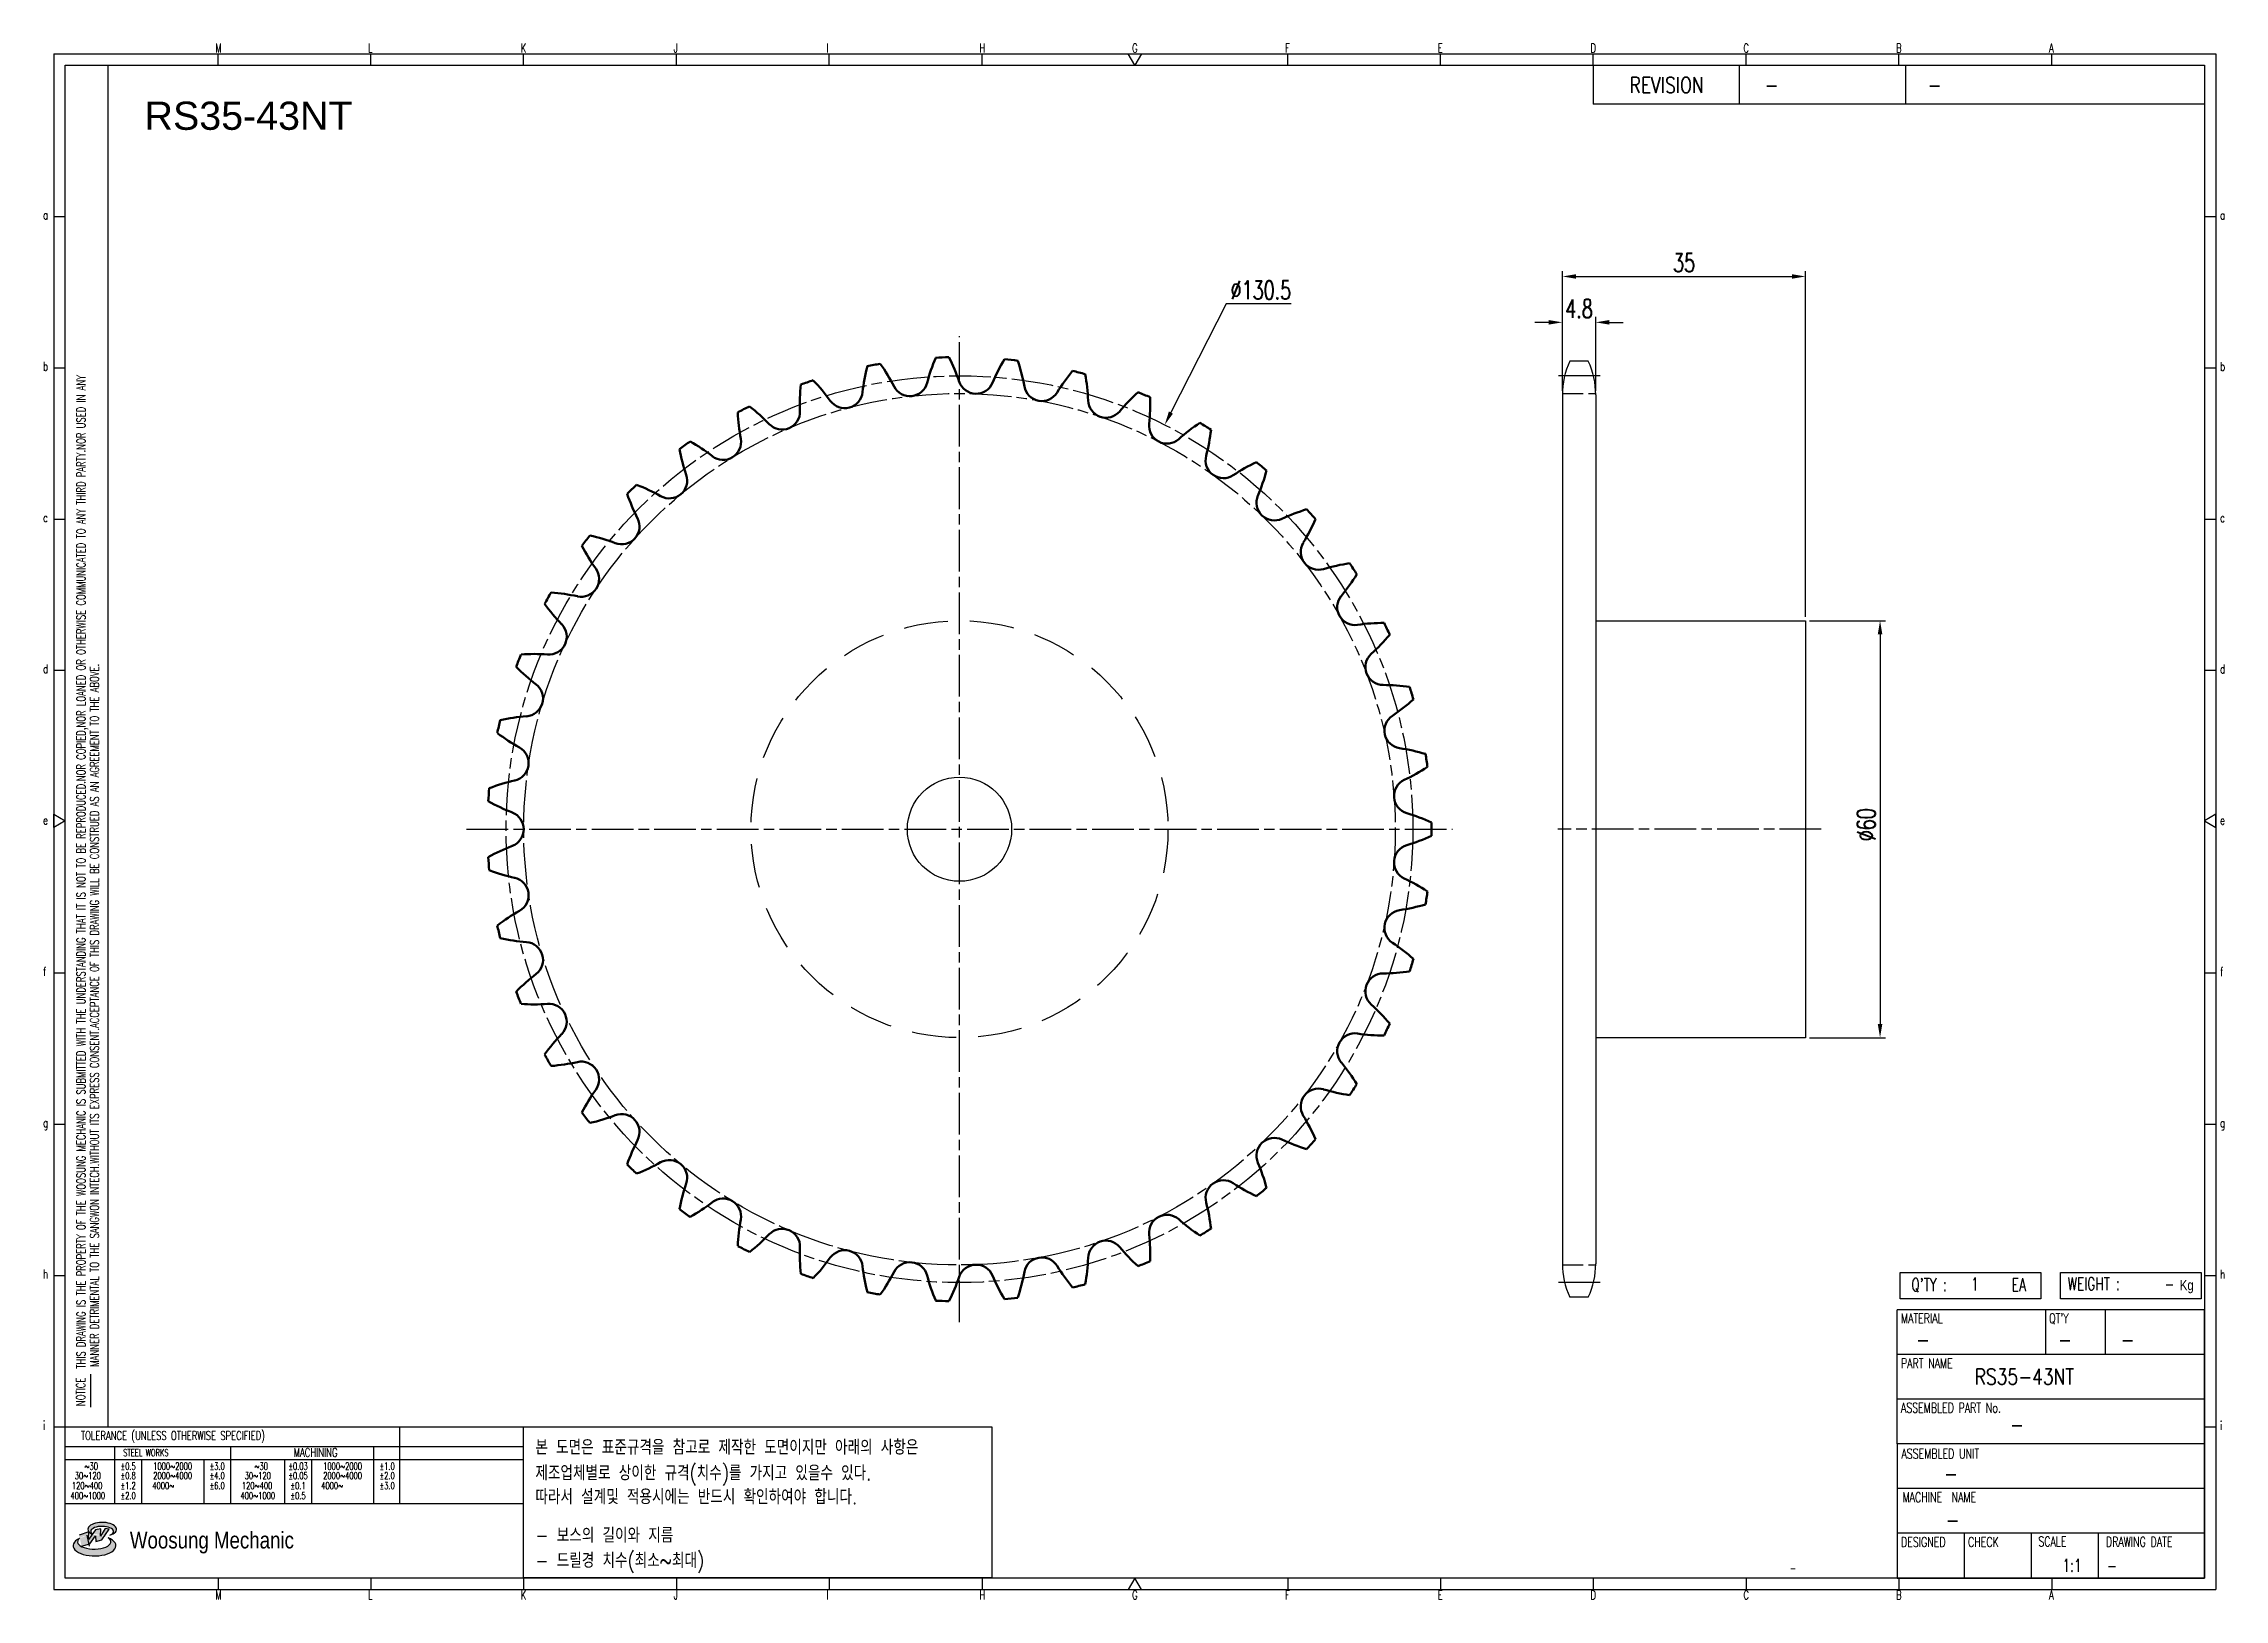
# Model space of a CAD drawing. Header units: millimetres. Extents: x -44811 to -44498, y 1096 to 1320.
import ezdxf
from ezdxf.enums import TextEntityAlignment as Align

# ---------------------------------------------------------------- set-up
doc = ezdxf.new("R2010")
doc.units = ezdxf.units.MM
for name, pattern in [('AM_ISO02W050', [7.5, 6, -1.5]), ('AM_ISO02W050x2', [3.75, 3, -0.75]), ('AM_ISO08W050', [18, 12, -1.5, 3, -1.5]), ('AM_ISO08W050x2', [9, 6, -0.75, 1.5, -0.75]), ('HIDDEN', [9.525, 6.35, -3.175])]:
    doc.linetypes.add(name, pattern=pattern)
for name, color, linetype, lineweight in [('AM_0N', 7, 'Continuous', 50), ('AM_3N', 6, 'AM_ISO02W050', 25), ('AM_7', 4, 'AM_ISO08W050', 25), ('AM_7N', 4, 'AM_ISO08W050', 25)]:
    doc.layers.add(name, color=color, linetype=linetype, lineweight=lineweight)
for name, color, linetype in [('HL', 2, 'HIDDEN'), ('S-DIM', 7, 'Continuous'), ('TITLE', 7, 'Continuous'), ('도면레이아웃', 7, 'Continuous')]:
    doc.layers.add(name, color=color, linetype=linetype)
doc.styles.add('HAN', font='ROMANS.shx', dxfattribs={"width": 0.7, "bigfont": 'whgtxt.shx'})
doc.styles.add('HKD_ST2', font='romans.shx', dxfattribs={"width": 0.7, "height": 4, "bigfont": '@extfont2.shx'})
doc.styles.add('HSG', font='SIMPLEX.shx', dxfattribs={"width": 0.7, "bigfont": 'HSG.shx'})
doc.styles.add('ROMANS', font='romans.shx', dxfattribs={"width": 0.7, "bigfont": 'whgtxt.shx'})
doc.styles.add('SLDTEXTSTYLE4', font='arial.ttf', dxfattribs={"width": 0.8})
doc.styles.get("Standard").update_dxf_attribs({"font": 'arial.ttf'})
doc.dimstyles.new('APP3.5', dxfattribs={"dimscale": 1.1, "dimtxt": 2.4, "dimasz": 1.8, "dimexe": 0.7, "dimexo": 0.5, "dimgap": 0.6, "dimtad": 1, "dimtoh": 1, "dimdec": 1, "dimrnd": 0.01, "dimzin": 9, "dimdsep": 46, "dimtxsty": 'HSG', "dimcen": 0, "dimclrd": 1, "dimclre": 1, "dimclrt": 256, "dimazin": 2, "dimtp": 1, "dimtm": 1, "dimtfac": 0.5, "dimtdec": 1, "dimtofl": 0, "dimtmove": 0, "dimatfit": 3, "dimfxl": 0, "dimtvp": 1, "dimtolj": 2, "dimlwd": -1, "dimlwe": -1, "dimarcsym": 0})

# ---------------------------------------------------------------- blocks, each defined once
blk = doc.blocks.new('SUYWSHJH')
at = {"layer": '도면레이아웃'}
h = blk.add_hatch(color=10, dxfattribs=at)
h.paths.add_polyline_path([(1.544, 35.177), (1.554, 34.966), (1.779, 35.034), (2.054, 35.422), (1.908, 35.446), (1.728, 35.167), (1.741, 35.439), (1.547, 35.405), (1.292, 35.041), (1.295, 35.33), (0.943, 35.208), (1.03, 34.8), (1.336, 34.885)])
edge = h.paths.add_edge_path()
edge.add_ellipse((1.795, 35.421), major_axis=(-0.53, 0), ratio=0.487785, start_angle=122.36065, end_angle=403.39574)
edge.add_line((1.411, 35.244), (1.419, 35.261))
edge.add_ellipse((1.798, 35.344), major_axis=(-0.423, 0), ratio=0.444396, start_angle=131.58977, end_angle=386.19408, ccw=False)
edge = h.paths.add_edge_path()
edge.add_ellipse((1.512, 34.815), major_axis=(-0.793, 0), ratio=0.480113, start_angle=314.67633, end_angle=590.85213)
edge.add_ellipse((1.501, 34.958), major_axis=(-0.62, 0), ratio=0.43311, start_angle=331.7024, end_angle=574.42495, ccw=False)
for p, q in [((0, 90.118), (80.15, 90.118)), ((0, 90.118), (0, 33.191)), ((6.089, 89.693), (6.089, 90.118)), ((11.753, 89.693), (11.753, 90.118)), ((17.418, 89.693), (17.418, 90.118)), ((23.082, 89.693), (23.082, 90.118)), ((28.746, 89.693), (28.746, 90.118)), ((34.411, 89.693), (34.411, 90.118)), ((45.739, 89.693), (45.739, 90.118)), ((51.404, 89.693), (51.404, 90.118)), ((57.068, 89.693), (57.068, 90.118)), ((62.732, 89.693), (62.732, 90.118)), ((68.397, 89.693), (68.397, 90.118)), ((74.061, 89.693), (74.061, 90.118)), ((80.15, 90.118), (80.15, 33.191)), ((0, 84.085), (0.425, 84.085)), ((79.725, 84.085), (80.15, 84.085)), ((0, 78.478), (0.425, 78.478)), ((79.725, 78.478), (80.15, 78.478)), ((0, 72.87), (0.425, 72.87)), ((79.725, 72.87), (80.15, 72.87)), ((0, 67.262), (0.425, 67.262)), ((79.725, 67.262), (80.15, 67.262)), ((0, 56.047), (0.425, 56.047)), ((79.725, 56.047), (80.15, 56.047)), ((0, 50.439), (0.425, 50.439)), ((79.725, 50.439), (80.15, 50.439)), ((0, 44.832), (0.425, 44.832)), ((79.725, 44.832), (80.15, 44.832)), ((1.377, 39.947), (1.377, 41.174)), ((0, 39.224), (0.425, 39.224)), ((79.725, 39.224), (80.15, 39.224)), ((0, 33.191), (80.15, 33.191)), ((6.089, 33.616), (6.089, 33.191)), ((11.753, 33.616), (11.753, 33.191)), ((17.418, 33.616), (17.418, 33.191)), ((23.082, 33.616), (23.082, 33.191)), ((28.746, 33.616), (28.746, 33.191)), ((34.411, 33.616), (34.411, 33.191)), ((45.739, 33.616), (45.739, 33.191)), ((51.404, 33.616), (51.404, 33.191)), ((57.068, 33.616), (57.068, 33.191)), ((62.732, 33.616), (62.732, 33.191)), ((68.397, 33.616), (68.397, 33.191)), ((74.061, 33.616), (74.061, 33.191))]:
    blk.add_line(p, q)
at = {"color": 2}
for p, q in [((2.017, 39.224), (2.017, 89.693)), ((0.425, 39.224), (17.418, 39.224)), ((12.816, 39.224), (12.816, 36.382)), ((17.418, 33.616), (17.418, 39.224)), ((0.425, 38.487), (17.418, 38.487)), ((0.425, 38.012), (17.418, 38.012)), ((2.257, 38.487), (2.257, 36.382)), ((3.257, 38.012), (3.257, 36.382)), ((5.557, 38.012), (5.557, 36.382)), ((6.557, 38.5), (6.557, 36.382)), ((8.557, 38.012), (8.557, 36.382)), ((9.557, 38.026), (9.557, 36.382)), ((11.857, 38.487), (11.857, 36.382)), ((0.425, 36.382), (17.418, 36.382))]:
    blk.add_line(p, q, dxfattribs=at)
at = {"color": 6, "ltscale": 0.5}
for p, q in [((57.068, 89.693), (57.068, 88.246)), ((62.47, 89.693), (62.47, 88.246)), ((68.635, 89.693), (68.635, 88.246)), ((79.725, 88.246), (57.068, 88.246)), ((68.336, 38.59), (68.336, 43.563)), ((79.725, 43.563), (68.336, 43.563)), ((73.827, 43.563), (73.827, 41.905)), ((76.037, 43.563), (76.037, 41.905)), ((79.725, 38.59), (79.725, 43.563)), ((79.725, 41.905), (68.336, 41.905)), ((79.725, 40.248), (68.336, 40.248)), ((68.336, 38.59), (68.336, 33.616)), ((79.725, 38.59), (68.336, 38.59)), ((79.725, 33.616), (79.725, 38.59)), ((79.725, 36.932), (68.336, 36.932)), ((79.725, 35.274), (68.336, 35.274)), ((70.822, 33.616), (70.822, 35.274)), ((73.309, 33.616), (73.309, 35.274)), ((75.796, 33.616), (75.796, 35.274)), ((68.336, 33.616), (79.725, 33.616))]:
    blk.add_line(p, q, dxfattribs=at)
for points in [[(40.075, 89.693), (39.83, 90.118), (40.32, 90.118)], [(0.425, 89.693), (79.725, 89.693), (79.725, 33.616), (0.425, 33.616)], [(0.425, 61.679), (0, 61.433), (0, 61.924)], [(79.725, 61.679), (80.15, 61.433), (80.15, 61.924)], [(40.075, 33.616), (39.83, 33.191), (40.32, 33.191)]]:
    blk.add_lwpolyline(points, close=True)
at = {"layer": 'TITLE', "color": 20}
for p, q in [((68.449, 43.961), (68.449, 44.936)), ((68.449, 44.936), (73.654, 44.936)), ((73.654, 44.936), (73.654, 43.961)), ((74.39, 43.961), (74.39, 44.936)), ((74.39, 44.936), (79.595, 44.936)), ((79.595, 44.936), (79.595, 43.961)), ((73.654, 43.961), (68.449, 43.961)), ((79.595, 43.961), (74.39, 43.961))]:
    blk.add_line(p, q, dxfattribs=at)
at = {"layer": '도면레이아웃'}
for p, q in [((1.295, 35.33), (0.943, 35.208)), ((1.03, 34.8), (1.336, 34.885)), ((1.224, 35.208), (1.311, 34.8)), ((1.224, 35.208), (1.224, 35.208)), ((1.547, 35.405), (1.292, 35.041)), ((1.292, 35.041), (1.295, 35.33)), ((1.336, 34.885), (1.544, 35.177)), ((1.419, 35.261), (1.411, 35.244)), ((1.544, 35.177), (1.554, 34.966)), ((1.741, 35.439), (1.547, 35.405)), ((1.554, 34.966), (1.779, 35.034)), ((1.908, 35.446), (1.728, 35.167)), ((1.728, 35.167), (1.741, 35.439)), ((1.779, 35.034), (2.054, 35.422)), ((2.054, 35.422), (1.908, 35.446))]:
    blk.add_line(p, q, dxfattribs=at)
for centre, major_axis, ratio, start_param, end_param in [((1.795, 35.421), (-0.53, 0), 0.487785, 2.135596, 7.040584), ((1.512, 34.815), (-0.793, 0), 0.480113, 5.492138, 10.312315), ((1.501, 34.958), (-0.62, 0), 0.43311, 5.789299, 10.025607), ((1.798, 35.344), (-0.423, 0), 0.444396, 2.296675, 6.740358)]:
    blk.add_ellipse(centre, major_axis=major_axis, ratio=ratio, start_param=start_param, end_param=end_param, dxfattribs=at)
at = {"color": 4, "style": 'HKD_ST2', "width": 0.7}
for s, p in [('M', (5.988, 90.164)), ('L', (11.652, 90.164)), ('K', (17.316, 90.164)), ('J', (22.981, 90.164)), ('I', (28.645, 90.164)), ('H', (34.309, 90.164)), ('G', (39.974, 90.164)), ('F', (45.638, 90.164)), ('E', (51.302, 90.164)), ('D', (56.967, 90.164)), ('C', (62.631, 90.164)), ('B', (68.295, 90.164)), ('A', (73.96, 90.164)), ('a', (-0.395, 83.976)), ('a', (80.305, 83.97)), ('b', (-0.395, 78.368)), ('b', (80.305, 78.362)), ('c', (-0.395, 72.76)), ('c', (80.305, 72.754)), ('d', (-0.395, 67.153)), ('d', (80.305, 67.147)), ('e', (-0.395, 61.545)), ('e', (80.305, 61.539)), ('f', (-0.395, 55.937)), ('f', (80.305, 55.931)), ('g', (-0.395, 50.33)), ('g', (80.305, 50.324)), ('h', (-0.395, 44.722)), ('h', (80.305, 44.716)), ('i', (-0.395, 39.114)), ('i', (80.305, 39.108)), ('M', (5.988, 32.824)), ('L', (11.652, 32.824)), ('K', (17.316, 32.824)), ('J', (22.981, 32.824)), ('I', (28.645, 32.824)), ('H', (34.309, 32.824)), ('G', (39.974, 32.824)), ('F', (45.638, 32.824)), ('E', (51.302, 32.824)), ('D', (56.967, 32.824)), ('C', (62.631, 32.824)), ('B', (68.295, 32.824)), ('A', (73.96, 32.824))]:
    blk.add_text(s, height=0.326, dxfattribs=at).set_placement(p)
for s, height, style, width, p in [('REVISION', 0.5806, 'HAN', 0.8, (58.415, 88.664)), ('-', 0.581, 'HAN', 0.8, (63.426, 88.664)), ('-', 0.581, 'HAN', 0.8, (69.468, 88.664)), ("Q'TY : ", 0.4746, 'HKD_ST2', 0.7, (68.857, 44.253)), ('1', 0.475, 'HKD_ST2', 0.7, (71.071, 44.275)), ('EA', 0.4746, 'HKD_ST2', 0.7, (72.578, 44.253)), ('WEIGHT : ', 0.4746, 'HKD_ST2', 0.7, (74.65, 44.286)), ('-', 0.581, 'HAN', 0.8, (69.029, 42.157)), ('-', 0.581, 'HAN', 0.8, (74.289, 42.157)), ('-', 0.581, 'HAN', 0.8, (76.623, 42.157)), ('-', 0.581, 'HAN', 0.8, (72.515, 39.013)), ('-', 0.581, 'HAN', 0.8, (70.067, 37.189)), ('-', 0.581, 'HAN', 0.8, (70.126, 35.48)), ('1:1', 0.4746, 'HKD_ST2', 0.7, (74.458, 33.848)), ('-', 0.475, 'HKD_ST2', 0.7, (76.112, 33.837))]:
    blk.add_text(s, height=height, dxfattribs=dict(style=style, width=width)).set_placement(p)
at = {"color": 1, "style": 'HKD_ST2', "width": 0.7}
for s, p in [(' THIS DRAWING IS THE PROPERTY OF THE WOOSUNG MECHANIC IS SUBMITTED WITH THE UNDERSTANDING THAT IT IS NOT TO BE REPRODUCED.NOR COPIED,NOR LOANED OR OTHERWISE COMMUNICATED TO ANY THIRD PARTY.NOR USED IN ANY', (1.173, 41.217)), ('MANNER DETRIMENTAL TO THE SANGWON INTECH.WITHOUT ITS EXPRESS CONSENT.ACCEPTANCE OF THIS DRAWING WILL BE CONSTRUED AS AN AGREEMENT TO THE ABOVE.', (1.672, 41.447))]:
    blk.add_text(s, height=0.326266, rotation=90, dxfattribs=at).set_placement(p)
at = {"style": 'HKD_ST2', "width": 0.7}
blk.add_text('-', height=0.475, dxfattribs=at).set_placement((78.613, 44.286), align=Align.RIGHT)
at = {"color": 4, "style": 'HKD_ST2', "width": 0.7}
for s, height, p in [('MATERIAL', 0.3651, (68.474, 43.425)), ("QT'Y", 0.3651, (73.965, 43.425)), ('PART NAME', 0.3651, (68.474, 41.756)), ('ASSEMBLED PART No.', 0.36511, (68.474, 40.109)), ('ASSEMBLED UNIT', 0.36511, (68.49, 38.408)), ('MACHINE  NAME', 0.36511, (68.532, 36.794)), ('DESIGNED', 0.3651, (68.474, 35.136)), ('CHECK', 0.3651, (70.961, 35.136)), ('SCALE', 0.3651, (73.566, 35.153)), ('DRAWING DATE', 0.36511, (76.071, 35.141))]:
    blk.add_text(s, height=height, dxfattribs=at).set_placement(p, align=Align.TOP_LEFT)
at = {"style": 'HKD_ST2', "width": 0.7}
blk.add_text('NOTICE', height=0.3263, rotation=90, dxfattribs=at).set_placement((1.163, 39.988))
for s, height, style, width, p in [('TOLERANCE (UNLESS OTHERWISE SPECIFIED)', 0.32627, 'HKD_ST2', 0.7, (4.417, 38.896)), ('-', 0.326, 'ROMANS', 0.65, (64.469, 33.975))]:
    blk.add_text(s, height=height, dxfattribs=dict(style=style, width=width)).set_placement(p, align=Align.MIDDLE_CENTER)
at = {"color": 4, "style": 'HKD_ST2', "width": 0.7}
for s, height, p in [('STEEL WORKS', 0.26101, (3.416, 38.268)), ('MACHINING', 0.3263, (9.707, 38.27)), ('%%P0.5', 0.261, (2.757, 37.762)), ('%%P0.8', 0.261, (2.757, 37.411)), ('%%P3.0', 0.261, (6.057, 37.762)), ('%%P4.0', 0.261, (6.057, 37.411)), ('%%P0.03', 0.261, (9.057, 37.762)), ('%%P0.05', 0.261, (9.057, 37.411)), ('%%P1.0', 0.261, (12.357, 37.762)), ('%%P2.0', 0.261, (12.357, 37.411)), ('%%P1.2', 0.261, (2.757, 37.045)), ('%%P2.0', 0.261, (2.757, 36.67)), ('%%P6.0', 0.261, (6.057, 37.045)), ('%%P0.1', 0.261, (9.057, 37.045)), ('%%P0.5', 0.261, (9.057, 36.67)), ('%%P3.0', 0.261, (12.357, 37.045))]:
    blk.add_text(s, height=height, dxfattribs=at).set_placement(p, align=Align.MIDDLE)
for s, height, p in [('30%%126120', 0.261, (1.263, 37.411)), ('%%12630', 0.261, (1.389, 37.762)), ('2000%%1264000', 0.26101, (4.407, 37.411)), ('1000%%1262000', 0.26101, (4.407, 37.762)), ('30%%126120', 0.261, (7.563, 37.411)), ('%%12630', 0.261, (7.689, 37.762)), ('2000%%1264000', 0.26101, (10.707, 37.411)), ('1000%%1262000', 0.26101, (10.707, 37.762)), ('400%%1261000', 0.26101, (1.263, 36.67)), ('120%%126400', 0.26101, (1.237, 37.045)), ('4000%%126', 0.261, (4.061, 37.045)), ('400%%1261000', 0.26101, (7.563, 36.67)), ('120%%126400', 0.26101, (7.537, 37.045)), ('4000%%126', 0.261, (10.321, 37.045))]:
    blk.add_text(s, height=height, dxfattribs=at).set_placement(p, align=Align.MIDDLE_CENTER)
at = {"color": 1, "style": 'SLDTEXTSTYLE4', "width": 0.8}
blk.add_text('Woosung Mechanic', height=0.61957, dxfattribs=at).set_placement((2.822, 34.711))
at = {"layer": 'TITLE', "width": 0.8}
blk.add_text('Kg', height=0.3789, dxfattribs=at).set_placement((78.807, 44.286))
blk = doc.blocks.new('*D481')
at = {"layer": 'Defpoints', "color": 0, "transparency": 16777216}
for p in [(-44588.14, 1279.88), (-44592.94, 1269.47), (-44588.14, 1269.47)]:
    blk.add_point(p, dxfattribs=at)
at = {"layer": 'S-DIM', "color": 1, "transparency": 16777216}
for p, q in [((-44592.94, 1270.02), (-44592.94, 1280.65)), ((-44588.14, 1270.02), (-44588.14, 1280.65)), ((-44594.92, 1279.88), (-44596.9, 1279.88)), ((-44586.16, 1279.88), (-44584.18, 1279.88))]:
    blk.add_line(p, q, dxfattribs=at)
for points in [[(-44594.92, 1280.21), (-44594.92, 1279.55), (-44592.94, 1279.88)], [(-44586.16, 1280.21), (-44586.16, 1279.55), (-44588.14, 1279.88)]]:
    blk.add_solid(points, dxfattribs=at)
at = {"layer": 'S-DIM', "transparency": 16777216, "insert": (-44590.54, 1281.86), "char_height": 2.64, "attachment_point": 5, "style": 'HSG'}
blk.add_mtext('\\A2;4.8', dxfattribs=at)
blk = doc.blocks.new('*D482')
at = {"layer": 'Defpoints', "color": 0, "transparency": 16777216}
for p in [(-44557.94, 1286.48), (-44592.94, 1269.47), (-44557.94, 1236.95)]:
    blk.add_point(p, dxfattribs=at)
at = {"layer": 'S-DIM', "color": 1, "transparency": 16777216}
for p, q in [((-44592.94, 1270.02), (-44592.94, 1287.25)), ((-44557.94, 1237.5), (-44557.94, 1287.25)), ((-44590.96, 1286.48), (-44559.92, 1286.48))]:
    blk.add_line(p, q, dxfattribs=at)
for points in [[(-44590.96, 1286.81), (-44590.96, 1286.15), (-44592.94, 1286.48)], [(-44559.92, 1286.81), (-44559.92, 1286.15), (-44557.94, 1286.48)]]:
    blk.add_solid(points, dxfattribs=at)
at = {"layer": 'S-DIM', "transparency": 16777216, "insert": (-44575.44, 1288.46), "char_height": 2.64, "attachment_point": 5, "style": 'HSG'}
blk.add_mtext('\\A2;35', dxfattribs=at)
blk = doc.blocks.new('*D483')
at = {"layer": 'Defpoints', "color": 0, "transparency": 16777216}
for p in [(-44557.94, 1236.95), (-44557.94, 1176.95), (-44547.23, 1176.95)]:
    blk.add_point(p, dxfattribs=at)
at = {"layer": 'S-DIM', "color": 1, "transparency": 16777216}
for p, q in [((-44557.39, 1236.95), (-44546.46, 1236.95)), ((-44547.23, 1234.97), (-44547.23, 1178.93)), ((-44557.39, 1176.95), (-44546.46, 1176.95))]:
    blk.add_line(p, q, dxfattribs=at)
for points in [[(-44547.56, 1234.97), (-44546.9, 1234.97), (-44547.23, 1236.95)], [(-44547.56, 1178.93), (-44546.9, 1178.93), (-44547.23, 1176.95)]]:
    blk.add_solid(points, dxfattribs=at)
at = {"layer": 'S-DIM', "transparency": 16777216, "insert": (-44549.21, 1207.59), "char_height": 2.64, "attachment_point": 5, "rotation": 90, "style": 'HSG'}
blk.add_mtext('\\A2;%%c60', dxfattribs=at)
blk = doc.blocks.new('*D484')
at = {"layer": 'Defpoints', "color": 0, "transparency": 16777216}
for p in [(-44650.16, 1265.13), (-44709.21, 1148.77)]:
    blk.add_point(p, dxfattribs=at)
at = {"layer": 'S-DIM', "color": 1, "transparency": 16777216}
for p, q in [((-44641.34, 1282.53), (-44649.27, 1266.9)), ((-44631.97, 1282.53), (-44641.34, 1282.53))]:
    blk.add_line(p, q, dxfattribs=at)
blk.add_solid([(-44649.56, 1267.05), (-44648.97, 1266.75), (-44650.16, 1265.13)], dxfattribs=at)
at = {"layer": 'S-DIM', "transparency": 16777216, "insert": (-44636.32, 1284.51), "char_height": 2.64, "attachment_point": 5, "style": 'HSG'}
blk.add_mtext('\\A2;∅130.5', dxfattribs=at)

msp = doc.modelspace()

# ---------------------------------------------------------------- linework, layer by layer
for p, q in [((-44589.21, 1274.27), (-44591.87, 1274.27)), ((-44592.94, 1269.47), (-44592.94, 1144.43)), ((-44588.14, 1269.47), (-44588.14, 1144.43)), ((-44589.21, 1139.63), (-44591.87, 1139.63))]:
    msp.add_line(p, q)
msp.add_lwpolyline([(-44588.14, 1236.95), (-44557.94, 1236.95), (-44557.94, 1176.95), (-44588.14, 1176.95)])
at = {"color": 4}
msp.add_lwpolyline([(-44742.41, 1120.98), (-44675.02, 1120.98), (-44675.02, 1099.21), (-44742.41, 1099.21)], close=True, dxfattribs=at)
msp.add_circle((-44679.69, 1206.95), 7.5)
for centre, start, end in [((-44581.64, 1269.47), 154.8633, 180), ((-44599.44, 1269.47), 0, 25.1367), ((-44581.64, 1144.43), 180, 205.1367), ((-44599.44, 1144.43), 334.8633, 0)]:
    msp.add_arc(centre, 11.3, start, end)
at = {"layer": 'AM_0N'}
for centre, radius, start, end in [((-44657.82, 1264.18), 27.43, 157.2479, 165.2326), ((-44679.69, 1206.95), 67.93, 91.2921, 92.8939), ((-44705.67, 1262.43), 27.43, 18.9535, 26.9382), ((-44649.72, 1260.39), 27.43, 148.8758, 156.8605), ((-44679.69, 1206.95), 67.93, 82.92, 84.5218), ((-44697.32, 1265.63), 27.43, 10.5814, 18.5661), ((-44675.23, 1268.06), 27.43, 173.992, 181.9767), ((-44679.69, 1206.95), 67.93, 108.0363, 109.6381), ((-44720.56, 1252.59), 27.43, 35.6977, 43.6824), ((-44666.38, 1266.76), 27.43, 165.62, 173.6047), ((-44679.69, 1206.95), 67.93, 99.6642, 101.266), ((-44713.47, 1258.06), 27.43, 27.3256, 35.3103), ((-44686.82, 1271.83), 2.57, 207.3256, 345.2326), ((-44677.3, 1272.18), 2.57, 198.9535, 336.8605), ((-44642.26, 1255.45), 27.43, 140.5037, 148.4884), ((-44679.69, 1206.95), 67.93, 74.5479, 76.1498), ((-44688.59, 1267.57), 27.43, 2.2093, 10.194), ((-44679.69, 1206.95), 67.93, 116.4084, 118.0102), ((-44726.77, 1246.16), 27.43, 44.0698, 52.0545), ((-44696.19, 1270.1), 2.57, 215.6977, 353.6047), ((-44667.83, 1271.13), 2.57, 190.5814, 328.4884), ((-44658.61, 1268.72), 2.57, 182.2093, 320.1163), ((-44635.59, 1249.49), 27.43, 132.1316, 140.1163), ((-44679.69, 1206.95), 67.93, 66.1758, 67.7777), ((-44679.67, 1268.22), 27.43, 353.8372, 1.8219), ((-44684.18, 1268.05), 27.43, 182.3641, 190.3488), ((-44705.21, 1267.02), 2.57, 224.0698, 1.9767), ((-44649.84, 1265), 2.57, 173.8372, 311.7442), ((-44629.87, 1242.62), 27.43, 123.7595, 131.7442), ((-44679.69, 1206.95), 67.93, 57.8037, 59.4056), ((-44679.69, 1206.95), 67.93, 124.7805, 126.3823), ((-44693.03, 1266.75), 27.43, 190.7362, 198.7209), ((-44731.97, 1238.88), 27.43, 52.4419, 60.4266), ((-44713.69, 1262.66), 2.57, 232.4419, 10.3488), ((-44670.75, 1267.56), 27.43, 345.4651, 353.4498), ((-44641.71, 1260.03), 2.57, 165.4651, 303.3721), ((-44625.21, 1234.98), 27.43, 115.3874, 123.3721), ((-44679.69, 1206.95), 67.93, 49.4316, 51.0335), ((-44662.02, 1265.61), 27.43, 337.093, 345.0777), ((-44679.69, 1206.95), 67.93, 133.1526, 134.7544), ((-44736.07, 1230.93), 27.43, 60.814, 68.7987), ((-44721.44, 1257.12), 2.57, 240.814, 18.7209), ((-44701.59, 1264.17), 27.43, 199.1083, 207.093), ((-44634.38, 1253.94), 2.57, 157.093, 295), ((-44621.71, 1226.75), 27.43, 107.0153, 115), ((-44679.69, 1206.95), 67.93, 41.0596, 42.6614), ((-44679.69, 1206.95), 67.93, 141.5247, 143.1265), ((-44738.96, 1222.47), 27.43, 69.186, 77.1707), ((-44728.3, 1250.51), 2.57, 249.186, 27.093), ((-44653.66, 1262.42), 27.43, 328.7209, 336.7056), ((-44709.69, 1260.37), 27.43, 207.4804, 215.4651), ((-44628.03, 1246.84), 2.57, 148.7209, 286.6279), ((-44734.12, 1242.96), 2.57, 257.5581, 35.4651), ((-44619.44, 1218.1), 27.43, 98.6432, 106.6279), ((-44645.86, 1258.04), 27.43, 320.3488, 328.3335), ((-44679.69, 1206.95), 67.93, 32.6875, 34.2893), ((-44679.69, 1206.95), 67.93, 149.8968, 151.4986), ((-44740.58, 1213.67), 27.43, 77.5581, 85.5428), ((-44622.77, 1238.89), 2.57, 140.3488, 278.2558), ((-44717.15, 1255.43), 27.43, 215.8525, 223.8372), ((-44738.78, 1234.65), 2.57, 265.9302, 43.8372), ((-44618.46, 1209.21), 27.43, 90.2711, 98.2558), ((-44679.69, 1206.95), 67.93, 24.3154, 25.9172), ((-44638.79, 1252.57), 27.43, 311.9767, 319.9614), ((-44679.69, 1206.95), 67.93, 158.2689, 159.8707), ((-44723.81, 1249.46), 27.43, 224.2246, 232.2093), ((-44740.91, 1204.73), 27.43, 85.9302, 93.9149), ((-44618.72, 1230.27), 2.57, 131.9767, 269.8837), ((-44742.19, 1225.75), 2.57, 274.3023, 52.2093), ((-44618.78, 1200.27), 27.43, 81.899, 89.8837), ((-44679.69, 1206.95), 67.93, 15.9433, 17.5451), ((-44632.58, 1246.13), 27.43, 303.6047, 311.5893), ((-44679.69, 1206.95), 67.93, 166.6409, 168.2428), ((-44729.53, 1242.58), 27.43, 232.5967, 240.5814), ((-44739.94, 1195.84), 27.43, 94.3023, 102.287), ((-44615.98, 1221.14), 2.57, 123.6047, 261.5116), ((-44744.26, 1216.45), 2.57, 282.6744, 60.5814), ((-44620.41, 1191.47), 27.43, 73.5269, 81.5116), ((-44679.69, 1206.95), 67.93, 7.5712, 9.173), ((-44627.38, 1238.85), 27.43, 295.2326, 303.2173), ((-44679.69, 1206.95), 67.93, 175.013, 176.6149), ((-44737.68, 1187.19), 27.43, 102.6744, 110.6591), ((-44614.59, 1211.71), 2.57, 115.2326, 253.1395), ((-44734.18, 1234.95), 27.43, 240.9688, 248.9535), ((-44744.96, 1206.95), 2.57, 291.0465, 68.9535), ((-44623.29, 1183.01), 27.43, 65.1548, 73.1395), ((-44623.29, 1230.89), 27.43, 286.8605, 294.8452), ((-44679.69, 1206.95), 67.93, 359.1991, 0.8009), ((-44734.18, 1178.95), 27.43, 111.0465, 119.0312), ((-44679.69, 1206.95), 67.93, 183.3851, 184.987), ((-44614.59, 1202.19), 2.57, 106.8605, 244.7674), ((-44737.68, 1226.71), 27.43, 249.3409, 257.3256), ((-44744.26, 1197.45), 2.57, 299.4186, 77.3256), ((-44627.38, 1175.05), 27.43, 56.7827, 64.7674), ((-44620.41, 1222.43), 27.43, 278.4884, 286.4731), ((-44679.69, 1206.95), 67.93, 350.827, 352.4288), ((-44729.53, 1171.32), 27.43, 119.4186, 127.4033), ((-44679.69, 1206.95), 67.93, 191.7572, 193.3591), ((-44615.98, 1192.76), 2.57, 98.4884, 236.3953), ((-44739.94, 1218.06), 27.43, 257.713, 265.6977), ((-44742.19, 1188.15), 2.57, 307.7907, 85.6977), ((-44632.58, 1167.77), 27.43, 48.4107, 56.3953), ((-44618.72, 1183.63), 2.57, 90.1163, 228.0233), ((-44618.78, 1213.63), 27.43, 270.1163, 278.101), ((-44679.69, 1206.95), 67.93, 342.4549, 344.0567), ((-44723.81, 1164.44), 27.43, 127.7907, 135.7754), ((-44679.69, 1206.95), 67.93, 200.1293, 201.7311), ((-44740.91, 1209.17), 27.43, 266.0851, 274.0698), ((-44738.78, 1179.25), 2.57, 316.1628, 94.0698), ((-44638.79, 1161.33), 27.43, 40.0386, 48.0233), ((-44717.15, 1158.47), 27.43, 136.1628, 144.1475), ((-44622.77, 1175.01), 2.57, 81.7442, 219.6512), ((-44618.46, 1204.69), 27.43, 261.7442, 269.7289), ((-44679.69, 1206.95), 67.93, 334.0828, 335.6846), ((-44679.69, 1206.95), 67.93, 208.5014, 210.1032), ((-44740.58, 1200.23), 27.43, 274.4572, 282.4419), ((-44734.12, 1170.94), 2.57, 324.5349, 102.4419), ((-44645.86, 1155.86), 27.43, 31.6665, 39.6512), ((-44709.69, 1153.53), 27.43, 144.5349, 152.5196), ((-44628.03, 1167.06), 2.57, 73.3721, 211.2791), ((-44619.44, 1195.8), 27.43, 253.3721, 261.3568), ((-44679.69, 1206.95), 67.93, 325.7107, 327.3125), ((-44679.69, 1206.95), 67.93, 216.8735, 218.4753), ((-44738.96, 1191.43), 27.43, 282.8293, 290.814), ((-44728.3, 1163.39), 2.57, 332.907, 110.814), ((-44653.66, 1151.48), 27.43, 23.2944, 31.2791), ((-44701.59, 1149.73), 27.43, 152.907, 160.8917), ((-44634.38, 1159.96), 2.57, 65, 202.907), ((-44621.71, 1187.15), 27.43, 245, 252.9847), ((-44679.69, 1206.95), 67.93, 317.3386, 318.9404), ((-44679.69, 1206.95), 67.93, 225.2456, 226.8474), ((-44736.07, 1182.97), 27.43, 291.2013, 299.186), ((-44721.44, 1156.78), 2.57, 341.2791, 119.186), ((-44662.02, 1148.29), 27.43, 14.9223, 22.907), ((-44693.03, 1147.15), 27.43, 161.2791, 169.2638), ((-44641.71, 1153.87), 2.57, 56.6279, 194.5349), ((-44625.21, 1178.92), 27.43, 236.6279, 244.6126), ((-44679.69, 1206.95), 67.93, 308.9665, 310.5684), ((-44679.69, 1206.95), 67.93, 233.6177, 235.2195), ((-44731.97, 1175.02), 27.43, 299.5734, 307.5581), ((-44713.69, 1151.24), 2.57, 349.6512, 127.5581), ((-44670.75, 1146.34), 27.43, 6.5502, 14.5349), ((-44684.18, 1145.85), 27.43, 169.6512, 177.6359), ((-44726.77, 1167.74), 27.43, 307.9455, 315.9302), ((-44705.21, 1146.88), 2.57, 358.0233, 135.9302), ((-44649.84, 1148.9), 2.57, 48.2558, 186.1628), ((-44679.67, 1145.68), 27.43, 358.1781, 6.1628), ((-44629.87, 1171.29), 27.43, 228.2558, 236.2405), ((-44679.69, 1206.95), 67.93, 300.5944, 302.1963), ((-44679.69, 1206.95), 67.93, 241.9898, 243.5916), ((-44675.23, 1145.85), 27.43, 178.0233, 186.008), ((-44696.19, 1143.8), 2.57, 6.3953, 144.3023), ((-44658.61, 1145.18), 2.57, 39.8837, 177.7907), ((-44635.59, 1164.41), 27.43, 219.8837, 227.8684), ((-44679.69, 1206.95), 67.93, 250.3619, 251.9637), ((-44720.56, 1161.31), 27.43, 316.3176, 324.3023), ((-44666.38, 1147.14), 27.43, 186.3953, 194.38), ((-44713.47, 1155.84), 27.43, 324.6897, 332.6744), ((-44686.82, 1142.07), 2.57, 14.7674, 152.6744), ((-44657.82, 1149.72), 27.43, 194.7674, 202.7521), ((-44705.67, 1151.47), 27.43, 333.0618, 341.0465), ((-44677.3, 1141.72), 2.57, 23.1395, 161.0465), ((-44649.72, 1153.51), 27.43, 203.1395, 211.1242), ((-44697.32, 1148.28), 27.43, 341.4339, 349.4186), ((-44667.83, 1142.77), 2.57, 31.5116, 169.4186), ((-44642.26, 1158.45), 27.43, 211.5116, 219.4963), ((-44688.59, 1146.33), 27.43, 349.806, 357.7907), ((-44679.69, 1206.95), 67.93, 292.2223, 293.8242), ((-44679.69, 1206.95), 67.93, 258.734, 260.3358), ((-44679.69, 1206.95), 67.93, 267.1061, 268.7079), ((-44679.69, 1206.95), 67.93, 275.4782, 277.08), ((-44679.69, 1206.95), 67.93, 283.8502, 285.4521)]:
    msp.add_arc(centre, radius, start, end, dxfattribs=at)
at = {"layer": 'AM_3N', "linetype": 'AM_ISO02W050x2'}
for p, q in [((-44592.94, 1269.63), (-44588.14, 1269.63)), ((-44592.94, 1144.27), (-44588.14, 1144.27))]:
    msp.add_line(p, q, dxfattribs=at)
at = {"layer": 'AM_7', "linetype": 'AM_ISO08W050x2'}
for p, q in [((-44587.48, 1272.19), (-44593.59, 1272.19)), ((-44555.69, 1206.95), (-44593.59, 1206.95)), ((-44587.48, 1141.71), (-44593.59, 1141.71))]:
    msp.add_line(p, q, dxfattribs=at)
for radius in [65.24, 62.7]:
    msp.add_circle((-44679.69, 1206.95), radius, dxfattribs=at)
at = {"layer": 'AM_7N', "linetype": 'AM_ISO08W050x2'}
for p, q in [((-44679.69, 1136.02), (-44679.69, 1277.88)), ((-44750.61, 1206.95), (-44608.76, 1206.95))]:
    msp.add_line(p, q, dxfattribs=at)
at = {"layer": 'HL'}
msp.add_circle((-44679.69, 1206.95), 30, dxfattribs=at)

# ---------------------------------------------------------------- block references
at = {"xscale": 3.881852450145503, "yscale": 3.881852450145503, "zscale": 3.881852450145503}
msp.add_blockref('SUYWSHJH', (-44810.02, 968.71), dxfattribs=at)

# ---------------------------------------------------------------- texts
at = {"color": 2}
msp.add_text('RS35-43NT', height=4.056, dxfattribs=at).set_placement((-44796.95, 1307.58))
at = {"style": 'HAN', "width": 0.8}
msp.add_text('RS35-43NT', height=2.254, dxfattribs=at).set_placement((-44533.61, 1127.04))
at = {"color": 4, "style": 'HAN', "width": 0.8}
for s, p in [('본 도면은 표준규격을 참고로 제작한 도면이지만 아래의 사항은', (-44740.72, 1116.95)), ('제조업체별로 상이한 규격(치수)를 가지고 있을수 있다.', (-44740.72, 1113.25)), ('따라서 설계및 적용시에는 반드시 확인하여야 합니다.', (-44740.72, 1109.82)), ('- 보스의 길이와 지름', (-44740.72, 1104.29)), ('- 드릴경 치수(최소~최대)', (-44740.72, 1100.66))]:
    msp.add_text(s, height=2.1325, dxfattribs=at).set_placement(p)

# ---------------------------------------------------------------- dimensions: what is measured, and where the dimension line sits
at = {"layer": 'S-DIM'}
dim = msp.add_linear_dim(base=(-44557.94, 1286.48), p1=(-44592.94, 1269.47), p2=(-44557.94, 1236.95), dimstyle='APP3.5', dxfattribs=at)
dim.commit()
dim.dimension.update_dxf_attribs({"geometry": '*D482', "text_midpoint": (-44575.44, 1288.46)})
dim = msp.add_diameter_dim_2p(p1=(-44709.21, 1148.77), p2=(-44650.16, 1265.13), dimstyle='APP3.5', dxfattribs=at)
dim.commit()
dim.dimension.update_dxf_attribs({"geometry": '*D484', "text_midpoint": (-44636.32, 1282.53), "dimtype": 163})
dim = msp.add_linear_dim(base=(-44588.14, 1279.88), p1=(-44592.94, 1269.47), p2=(-44588.14, 1269.47), dimstyle='APP3.5', dxfattribs=at)
dim.commit()
dim.dimension.update_dxf_attribs({"geometry": '*D481', "text_midpoint": (-44590.54, 1279.88), "dimtype": 160})
dim = msp.add_linear_dim(base=(-44547.23, 1176.95), p1=(-44557.94, 1236.95), p2=(-44557.94, 1176.95), angle=90, text='%%c<>', dimstyle='APP3.5', dxfattribs=at)
dim.commit()
dim.dimension.update_dxf_attribs({"geometry": '*D483', "text_midpoint": (-44547.23, 1207.59), "dimtype": 160})

doc.saveas('drawing.dxf')
